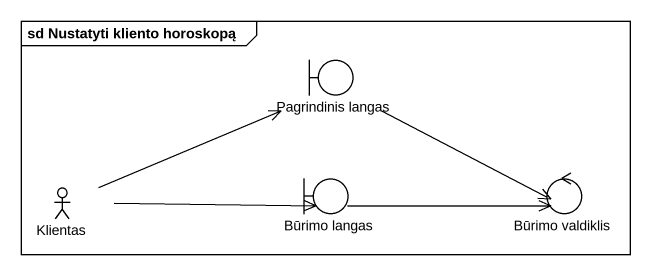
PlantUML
@startuml
mainframe sd Nustatyti kliento horoskopą
boundary "Pagrindinis langas" as Pagrindinis_langas
actor Klientas
boundary "Būrimo langas" as Būrimo_langas
control "Būrimo valdiklis" as Būrimo_valdiklis
Pagrindinis_langas -right-> Būrimo_valdiklis
Klientas -right-> Pagrindinis_langas
Klientas -right-> Būrimo_langas
Būrimo_langas -right-> Būrimo_valdiklis
@enduml
